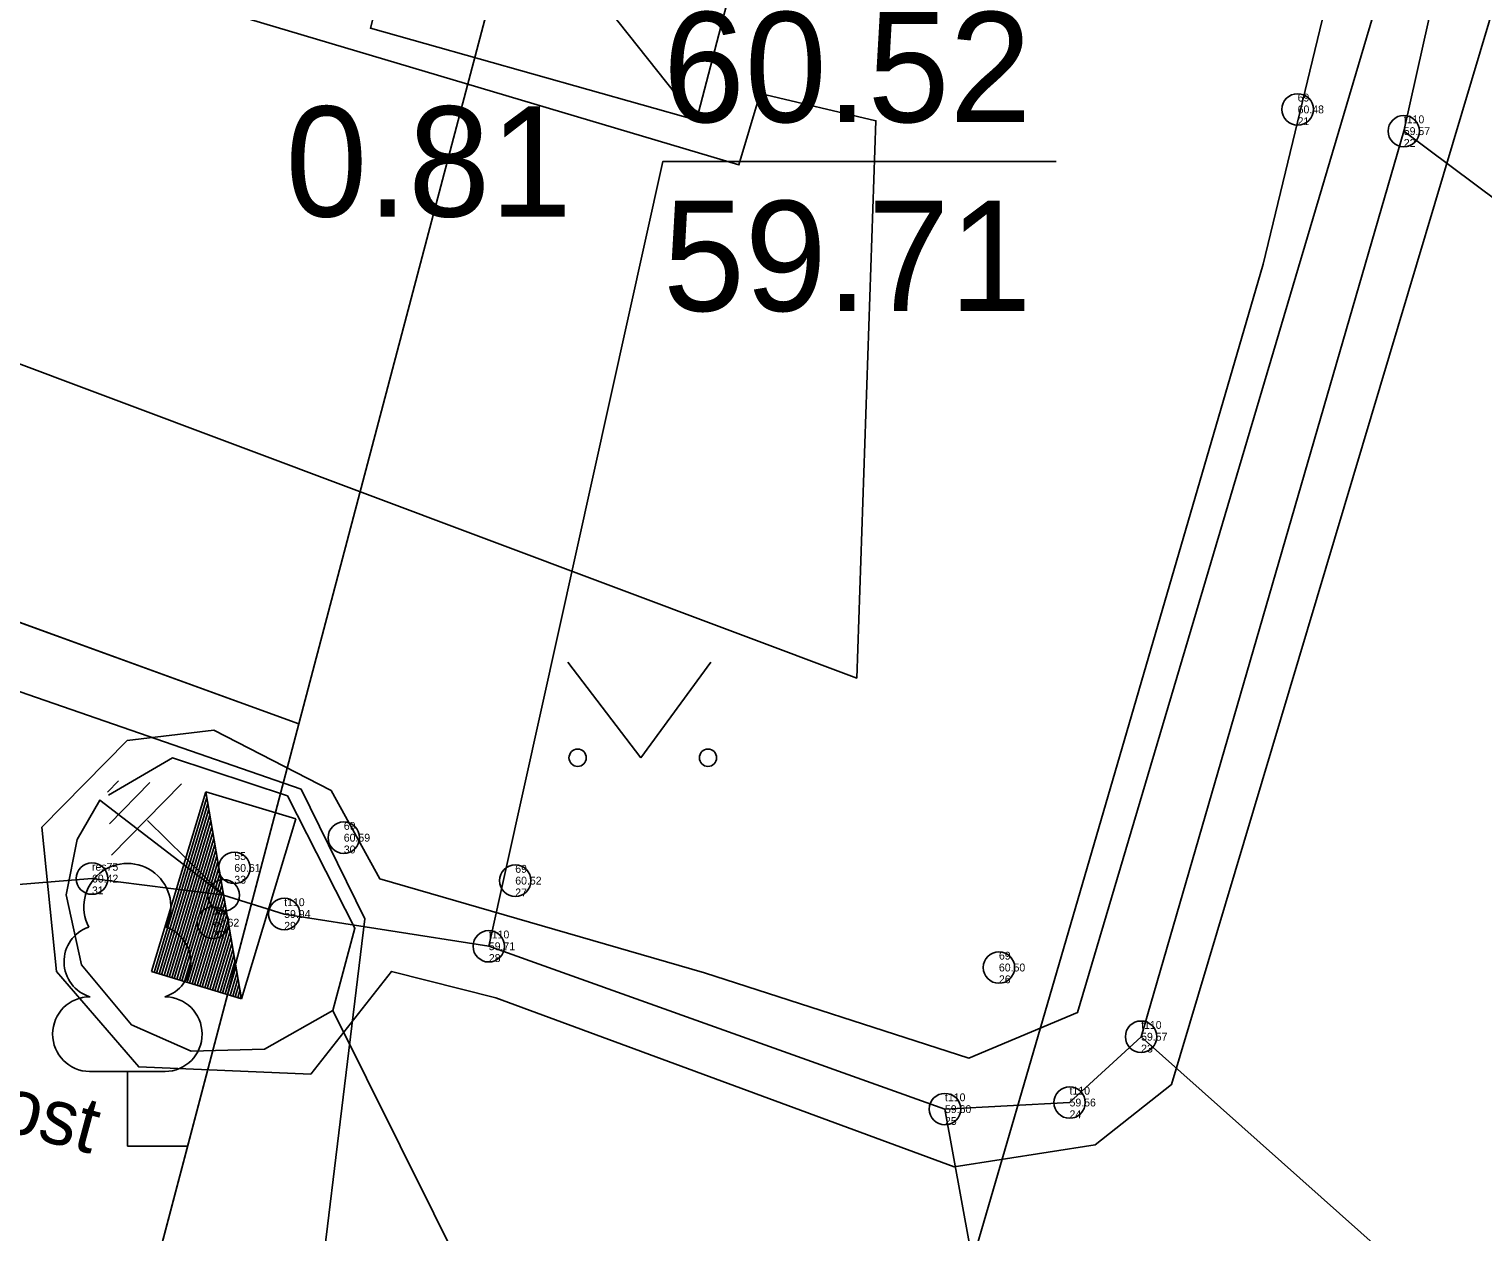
# Model space of a CAD drawing. Extents: x 635025 to 635136, y 6467970 to 6468131.
# Drawn here: x 635061.32 to 635070.57, y 6468044.63 to 6468052.28 of the extents above; entities that cross this region are included whole.
import ezdxf

# ---------------------------------------------------------------- set-up
doc = ezdxf.new("R2010")
doc.units = 0
for name, color, linetype in [('ABIJOONIS', 7, 'Continuous'), ('AED', 7, 'Continuous'), ('ELRAJATISMP', 7, 'Continuous'), ('HALJASTUS', 7, 'Continuous'), ('HOONE', 7, 'Continuous'), ('HOONEDET', 7, 'Continuous'), ('KOORDPUNKT', 7, 'Continuous'), ('MOOTKOOD', 7, 'Continuous'), ('MOOTKORG-EH2000', 7, 'Continuous'), ('MOOTMPUNKT', 7, 'Continuous'), ('MOOTNR', 7, 'Continuous'), ('MOOTPIIR', 7, 'Continuous'), ('MPKAABEL', 7, 'Continuous'), ('PIIR', 7, 'Continuous'), ('PUU', 7, 'Continuous'), ('RAJATIS', 7, 'Continuous')]:
    doc.layers.add(name, color=color, linetype=linetype)

msp = doc.modelspace()

# ---------------------------------------------------------------- linework, layer by layer
at = {"layer": 'ABIJOONIS'}
for points in [[(635027.1456, 6468045.6542), (635046.7628, 6468045.6542), (635061.724, 6468046.877)], [(635063.2549, 6468046.0388), (635067.3233, 6468037.8651), (635085.4776, 6468037.8651)]]:
    msp.add_lwpolyline(points, dxfattribs=at)
at = {"layer": 'AED'}
msp.add_lwpolyline([(635063.038, 6468043.151), (635063.458, 6468046.622), (635063.053, 6468047.445), (635058.768, 6468048.929), (635054.307, 6468050.599)], dxfattribs=at)
at = {"layer": 'ELRAJATISMP'}
for p, q in [((635062.4484, 6468047.4291), (635062.1023, 6468046.2858)), ((635063.0197, 6468047.2562), (635062.4484, 6468047.4291)), ((635062.6736, 6468046.1129), (635062.4484, 6468047.4291)), ((635062.4548, 6468047.392), (635062.1184, 6468046.2809)), ((635062.4612, 6468047.3548), (635062.1346, 6468046.2761)), ((635062.4675, 6468047.3176), (635062.1507, 6468046.2712)), ((635062.4739, 6468047.2804), (635062.1668, 6468046.2663)), ((635062.4802, 6468047.2432), (635062.183, 6468046.2614)), ((635062.6736, 6468046.1129), (635063.0197, 6468047.2562)), ((635062.4866, 6468047.2061), (635062.1991, 6468046.2565)), ((635062.493, 6468047.1689), (635062.2152, 6468046.2516)), ((635062.4993, 6468047.1317), (635062.2314, 6468046.2467)), ((635062.5057, 6468047.0945), (635062.2475, 6468046.2419)), ((635062.512, 6468047.0573), (635062.2637, 6468046.237)), ((635062.5184, 6468047.0201), (635062.2798, 6468046.2321)), ((635062.5247, 6468046.983), (635062.2959, 6468046.2272)), ((635062.5311, 6468046.9458), (635062.3121, 6468046.2223)), ((635062.5375, 6468046.9086), (635062.3282, 6468046.2174)), ((635062.5438, 6468046.8714), (635062.3443, 6468046.2125)), ((635062.5502, 6468046.8342), (635062.3605, 6468046.2077)), ((635062.5565, 6468046.7971), (635062.3766, 6468046.2028)), ((635062.5629, 6468046.7599), (635062.3927, 6468046.1979)), ((635062.5693, 6468046.7227), (635062.4089, 6468046.193)), ((635062.5756, 6468046.6855), (635062.425, 6468046.1881)), ((635062.582, 6468046.6483), (635062.4412, 6468046.1832)), ((635062.5883, 6468046.6112), (635062.4573, 6468046.1783)), ((635062.5947, 6468046.574), (635062.4734, 6468046.1735)), ((635062.6011, 6468046.5368), (635062.4896, 6468046.1686)), ((635062.6074, 6468046.4996), (635062.5057, 6468046.1637)), ((635062.6138, 6468046.4624), (635062.5218, 6468046.1588)), ((635062.6201, 6468046.4253), (635062.538, 6468046.1539)), ((635062.6265, 6468046.3881), (635062.5541, 6468046.149)), ((635062.6328, 6468046.3509), (635062.5703, 6468046.1441)), ((635062.6392, 6468046.3137), (635062.5864, 6468046.1393)), ((635062.1023, 6468046.2858), (635062.6736, 6468046.1129)), ((635062.6456, 6468046.2765), (635062.6025, 6468046.1344)), ((635062.6519, 6468046.2394), (635062.6187, 6468046.1295)), ((635062.6583, 6468046.2022), (635062.6348, 6468046.1246)), ((635062.6646, 6468046.165), (635062.6509, 6468046.1197)), ((635062.671, 6468046.1278), (635062.6671, 6468046.1148))]:
    msp.add_line(p, q, dxfattribs=at)
at = {"layer": 'HALJASTUS'}
for p, q in [((635064.7493, 6468048.2515), (635065.2127, 6468047.6448)), ((635065.2127, 6468047.6448), (635065.6583, 6468048.2515))]:
    msp.add_line(p, q, dxfattribs=at)
msp.add_lwpolyline([(635062.718, 6468052.341), (635065.837, 6468051.4125), (635065.9723, 6468051.8671), (635066.708, 6468051.693), (635066.586, 6468048.151), (635053.197, 6468053.176), (635060.757, 6468072.806), (635061.846, 6468072.344), (635060.9326, 6468064.7291), (635060.766, 6468063.637), (635066.114, 6468061.82), (635065.736, 6468060.332), (635065.348, 6468058.986), (635064.064, 6468059.304), (635062.718, 6468052.341)], dxfattribs=at)
for centre in [(635064.8117, 6468047.6448), (635065.6404, 6468047.6448)]:
    msp.add_circle(centre, 0.055, dxfattribs=at)
at = {"layer": 'HOONE'}
msp.add_lwpolyline([(635063.885, 6468053.818), (635063.494, 6468052.281), (635065.5667, 6468051.6961), (635065.9786, 6468053.2756)], dxfattribs=at)
at = {"layer": 'HOONEDET'}
msp.add_line((635063.885, 6468053.818), (635065.5667, 6468051.6961), dxfattribs=at)
at = {"layer": 'KOORDPUNKT'}
for points in [[(635070.064, 6468051.627), (635072.3122, 6468049.9494), (635074.8122, 6468049.9494)], [(635064.247, 6468046.447), (635065.354, 6468051.4342), (635067.854, 6468051.4342)], [(635068.394, 6468045.872), (635071.3041, 6468043.2814), (635073.8041, 6468043.2814)], [(635067.147, 6468045.412), (635068.0029, 6468040.7216), (635070.5029, 6468040.7216)]]:
    msp.add_lwpolyline(points, dxfattribs=at)
at = {"layer": 'MOOTMPUNKT'}
for centre in [(635069.389, 6468051.765), (635070.064, 6468051.627), (635063.325, 6468047.137), (635062.629, 6468046.945), (635061.724, 6468046.877), (635064.415, 6468046.864), (635062.561, 6468046.771), (635062.493, 6468046.597), (635062.946, 6468046.652), (635064.247, 6468046.447), (635067.49, 6468046.312), (635068.394, 6468045.872), (635067.147, 6468045.412), (635067.939, 6468045.454)]:
    msp.add_circle(centre, 0.1, dxfattribs=at)
at = {"layer": 'MOOTPIIR'}
msp.add_lwpolyline([(635074.0514, 6468066.8071), (635070.8385, 6468053.0962), (635068.5876, 6468045.5684), (635068.1019, 6468045.1854), (635067.2053, 6468045.0453), (635064.2913, 6468046.1194), (635063.6282, 6468046.2875), (635063.1145, 6468045.6337), (635062.0217, 6468045.6804), (635061.4987, 6468046.2875), (635061.4053, 6468047.2028), (635061.947, 6468047.7539), (635062.498, 6468047.8193), (635063.2452, 6468047.4363), (635063.5534, 6468046.8759), (635065.6175, 6468046.2782), (635067.2987, 6468045.7365), (635067.9898, 6468046.026), (635070.1006, 6468053.1429), (635071.9406, 6468061.5488)], dxfattribs=at)
at = {"layer": 'MPKAABEL'}
msp.add_line((635062.561, 6468046.771), (635061.724, 6468046.877), dxfattribs=at)
for points in [[(635062.561, 6468046.771), (635062.946, 6468046.652), (635064.247, 6468046.447), (635067.147, 6468045.412), (635067.939, 6468045.454), (635068.394, 6468045.872), (635070.064, 6468051.627), (635072.079, 6468060.641), (635074.416, 6468070.544), (635075.968, 6468075.783), (635076.688, 6468077.203), (635078.84, 6468079.75), (635080.568, 6468081.705), (635081.443, 6468083.117), (635084.231, 6468089.37), (635084.797, 6468091.285), (635086.185, 6468094.09), (635087.314, 6468096.326), (635087.547, 6468097.18), (635087.3563, 6468097.5131)], [(635062.561, 6468046.771), (635062.946, 6468046.652), (635064.247, 6468046.447), (635067.147, 6468045.412), (635067.939, 6468045.454), (635068.394, 6468045.872), (635070.064, 6468051.627), (635072.079, 6468060.641), (635074.416, 6468070.544), (635075.968, 6468075.783), (635076.688, 6468077.203), (635078.84, 6468079.75), (635080.568, 6468081.705), (635081.443, 6468083.117), (635084.231, 6468089.37), (635084.797, 6468091.285), (635086.185, 6468094.09), (635087.314, 6468096.326), (635087.547, 6468097.18), (635087.3563, 6468097.5131)], [(635071.8401, 6468034.2359), (635066.421, 6468036.028), (635065.551, 6468036.558), (635065.233, 6468037.285), (635069.169, 6468050.782), (635072.365, 6468063.993), (635075.545, 6468076.164), (635075.988, 6468077.407), (635079.75, 6468081.449), (635080.65, 6468082.693), (635084.7705, 6468091.1482), (635087.2338, 6468095.0693), (635088.185, 6468096.0845)], [(635061.8284, 6468047.4077), (635062.2361, 6468047.6439), (635062.9669, 6468047.4032), (635063.3954, 6468046.5615), (635063.2549, 6468046.0388), (635062.8215, 6468045.7931), (635062.355, 6468045.7798), (635061.976, 6468045.947), (635061.657, 6468046.3298), (635061.5607, 6468046.7741), (635061.6303, 6468047.1255), (635061.7744, 6468047.3764), (635062.561, 6468046.771)], [(635061.822, 6468047.4263), (635061.892, 6468047.4977)], [(635061.8352, 6468047.2256), (635062.0929, 6468047.4882)], [(635061.8484, 6468047.0249), (635062.2938, 6468047.4787)], [(635062.561, 6468046.771), (635062.077, 6468047.2461)]]:
    msp.add_lwpolyline(points, dxfattribs=at)
at = {"layer": 'PIIR'}
for points in [[(635025.4323, 6468038.8462), (635043.3, 6468032.81), (635050.9, 6468052.27), (635063.04, 6468047.86), (635078.29, 6468105.68), (635025.4323, 6468130.8701)], [(635025.4323, 6467993.5274), (635032.67, 6467991.54), (635047.13, 6467987.48), (635063.04, 6468047.86), (635050.9, 6468052.27), (635043.3, 6468032.81), (635025.4323, 6468038.8462)]]:
    msp.add_lwpolyline(points, dxfattribs=at)
msp.add_lwpolyline([(635047.13, 6467987.48), (635097.18, 6467969.59), (635135.03, 6468075.16), (635135.15, 6468076.55), (635078.29, 6468105.68), (635063.04, 6468047.86)], close=True, dxfattribs=at)
at = {"layer": 'PUU'}
for p, q in [((635062.189, 6468045.651), (635061.709, 6468045.651)), ((635061.949, 6468045.176), (635061.949, 6468045.651)), ((635062.329, 6468045.176), (635061.949, 6468045.176))]:
    msp.add_line(p, q, dxfattribs=at)
for centre, radius, start, end in [((635061.949, 6468046.696), 0.277, 332.5799, 207.4201), ((635061.7789, 6468046.3486), 0.2326, 109.02174, 253.14154), ((635062.1191, 6468046.3486), 0.2326, 286.85082, 70.98591), ((635061.7115, 6468045.8885), 0.2375, 90.0016, 269.3953), ((635062.1865, 6468045.8885), 0.2375, 270.6047, 89.9984)]:
    msp.add_arc(centre, radius, start, end, dxfattribs=at)

# ---------------------------------------------------------------- texts
at = {"layer": 'KOORDPUNKT'}
for s, p in [('60.52', (635065.354, 6468051.6842)), ('0.81', (635062.954, 6468051.0842)), ('59.71', (635065.354, 6468050.4842))]:
    msp.add_text(s, height=0.7, dxfattribs=at).set_placement(p)
at = {"layer": 'MOOTKOOD'}
for s, p in [('69', (635069.389, 6468051.815)), ('t110', (635070.064, 6468051.677)), ('69', (635063.325, 6468047.187)), ('55', (635062.629, 6468046.995)), ('res75', (635061.724, 6468046.927)), ('69', (635064.415, 6468046.914)), ('55', (635062.493, 6468046.647)), ('t110', (635062.946, 6468046.702)), ('t110', (635064.247, 6468046.497)), ('69', (635067.49, 6468046.362)), ('t110', (635068.394, 6468045.922)), ('t110', (635067.147, 6468045.462)), ('t110', (635067.939, 6468045.504))]:
    msp.add_text(s, height=0.05, dxfattribs=at).set_placement(p)
at = {"layer": 'MOOTKORG-EH2000'}
for s, p in [('60.48', (635069.389, 6468051.74)), ('59.57', (635070.064, 6468051.602)), ('60.59', (635063.325, 6468047.112)), ('60.61', (635062.629, 6468046.92)), ('60.42', (635061.724, 6468046.852)), ('60.52', (635064.415, 6468046.839)), ('59.94', (635062.946, 6468046.627)), ('60.62', (635062.493, 6468046.572)), ('59.71', (635064.247, 6468046.422)), ('60.50', (635067.49, 6468046.287)), ('59.57', (635068.394, 6468045.847)), ('59.56', (635067.939, 6468045.429)), ('59.60', (635067.147, 6468045.387))]:
    msp.add_text(s, height=0.05, dxfattribs=at).set_placement(p)
at = {"layer": 'MOOTNR'}
for s, p in [('21', (635069.389, 6468051.665)), ('22', (635070.064, 6468051.527)), ('30', (635063.325, 6468047.037)), ('33', (635062.629, 6468046.845)), ('31', (635061.724, 6468046.777)), ('27', (635064.415, 6468046.764)), ('29', (635062.946, 6468046.552)), ('32', (635062.493, 6468046.497)), ('28', (635064.247, 6468046.347)), ('26', (635067.49, 6468046.212)), ('23', (635068.394, 6468045.772)), ('24', (635067.939, 6468045.354)), ('25', (635067.147, 6468045.312))]:
    msp.add_text(s, height=0.05, dxfattribs=at).set_placement(p)
at = {"layer": 'RAJATIS'}
msp.add_text('Kompost', height=0.35, rotation=345, dxfattribs=at).set_placement((635059.9333, 6468045.6056))

doc.saveas('drawing.dxf')
